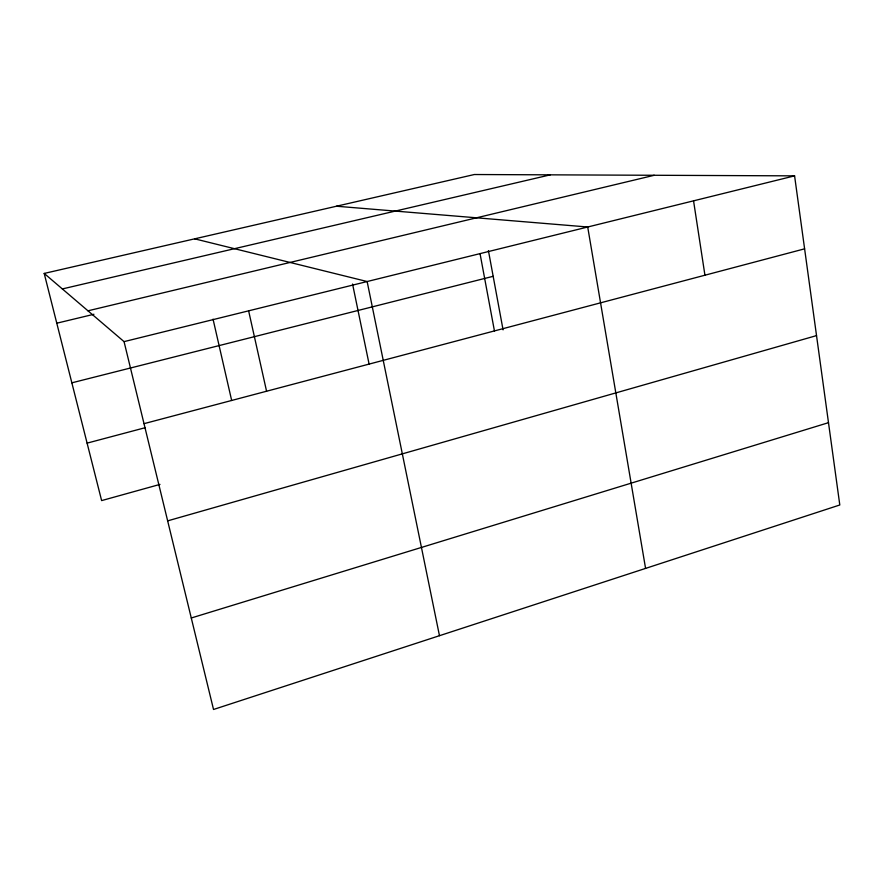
<?xml version="1.0" encoding="UTF-8"?>
<svg xmlns="http://www.w3.org/2000/svg" width="884" height="884" viewBox="0 0 884 884"><rect width="100%" height="100%" fill="white"/><g stroke="black" fill="none" stroke-linecap="round" stroke-linejoin="round"><path stroke-width="1.33" d="M191.275 617.993L828.485 422.674M167.651 520.864L816.529 335.611M159.982 484.399L101.627 500.598L44.2 273.432L474.332 174.524L794.583 175.861L839.8 504.985L213.53 709.476L124.058 341.633L44.2 273.432M87.096 443.127L145.087 427.734M144.015 423.668L804.606 248.835M71.847 382.827L493.173 276.305M124.058 341.633L794.583 175.861M87.969 310.814L654.248 175.275M56.786 323.201L93.925 314.273M62.355 288.935L550.301 174.844M336.495 206.226L587.705 227L645.574 568.401M194.668 238.835L367.136 281.532L439.47 635.695M213.044 319.146L231.663 400.485M248.625 310.837L266.57 391.236M352.561 284.04L369.081 364.02M480.034 253.62L494.443 330.925M488.41 250.581L503.073 329.865M693.553 200.834L704.935 275.211"/></g></svg>
